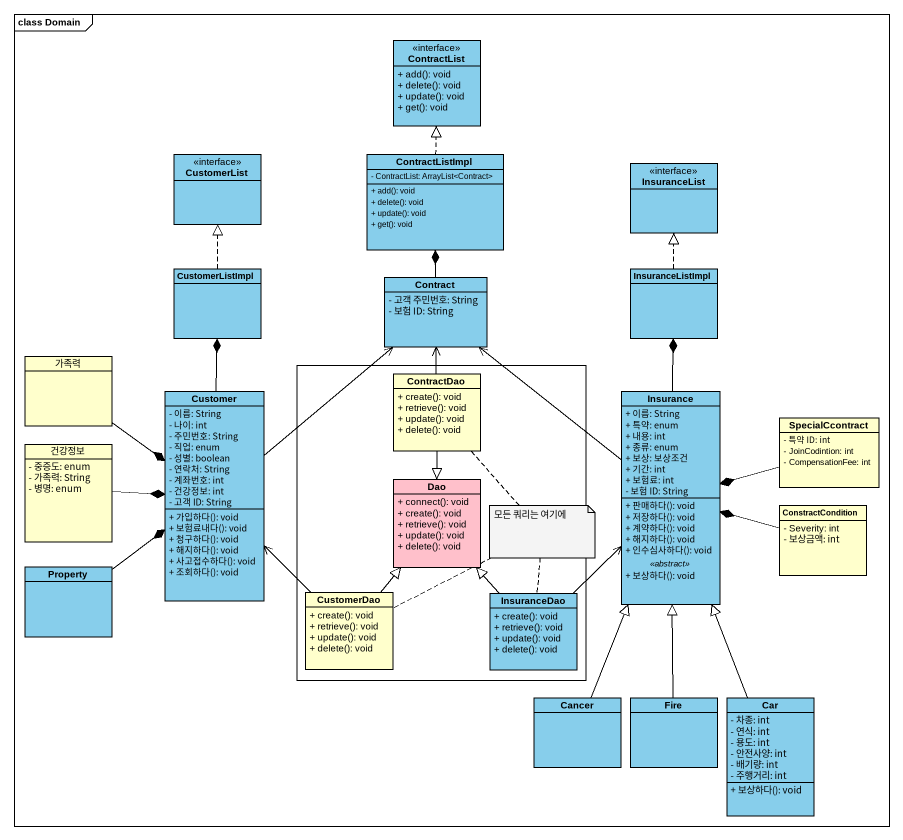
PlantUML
@startuml
mainframe class Domain
hide circle
hide empty members
skinparam classAttributeIconSize 0
class ContractList <<interface>> #87CEEB {
  + add(): void
  + delete(): void
  + update(): void
  + get(): void
}
class CustomerList <<interface>> #87CEEB
class ContractListImpl #87CEEB {
  - ContractList: ArrayList<Contract>
  + add(): void
  + delete(): void
  + update(): void
  + get(): void
}
class InsuranceList <<interface>> #87CEEB
class CustomerListImpl #87CEEB
class Contract #87CEEB {
  - 고객 주민번호: String
  - 보험 ID: String
}
class InsuranceListImpl #87CEEB
class 가족력
rectangle " " as rectangle1 {
  class ContractDao {
    + create(): void
    + retrieve(): void
    + update(): void
    + delete(): void
  }
  class Dao #FFC0CB {
    + connect(): void
    + create(): void
    + retrieve(): void
    + update(): void
    + delete(): void
  }
  class CustomerDao {
    + create(): void
    + retrieve(): void
    + update(): void
    + delete(): void
  }
  class InsuranceDao #87CEEB {
    + create(): void
    + retrieve(): void
    + update(): void
    + delete(): void
  }
}
class Customer #87CEEB {
  - 이름: String
  - 나이: int
  - 주민번호: String
  - 직업: enum
  - 성별: boolean
  - 연락처: String
  - 계좌번호: int
  - 건강정보: int
  - 고객 ID: String
  + 가입하다(): void
  + 보험료내다(): void
  + 청구하다(): void
  + 해지하다(): void
  + 사고접수하다(): void
  + 조회하다(): void
}
class Insurance #87CEEB {
  + 이름: String
  + 특약: enum
  + 내용: int
  + 종류: enum
  + 보상: 보상조건
  + 기간: int
  + 보험료: int
  - 보험 ID: String
  --
  + 판매하다(): void
  + 저장하다(): void
  + 계약하다(): void
  + 해지하다(): void
  + 인수심사하다(): void
  .. <<abstract>> ..
  + 보상하다(): void
}
class 건강정보 {
  - 중증도: enum
  - 가족력: String
  - 병명: enum
}
class SpecialCcontract {
  - 특약 ID: int
  - JoinCodintion: int
  - CompensationFee: int
}
class ConstractCondition {
  - Severity: int
  - 보상금액: int
}
class Property #87CEEB
class Cancer #87CEEB
class Fire #87CEEB
class Car #87CEEB {
  - 차종: int
  - 연식: int
  - 용도: int
  - 안전사양: int
  - 배기량: int
  - 주행거리: int
  + 보상하다(): void
}
ContractListImpl .up.|> ContractList
CustomerListImpl .up.|> CustomerList
Contract -up-* ContractListImpl
InsuranceListImpl .up.|> InsuranceList
가족력 --* Customer
ContractDao -up-> Contract
ContractDao --|> Dao
Customer -up-* CustomerListImpl
Customer -up-> Contract
Insurance -up-> Contract
Insurance -up-* InsuranceListImpl
건강정보 -right-* Customer
SpecialCcontract -left-* Insurance
ConstractCondition -left-* Insurance
Property -up-* Customer
CustomerDao -up-> Customer
CustomerDao -up-|> Dao
InsuranceDao -up-> Insurance
InsuranceDao -up-|> Dao
Cancer -up-|> Insurance
Fire -up-|> Insurance
Car -up-|> Insurance
note as N1
  모든 쿼리는 여기에
end note
N1 .. InsuranceDao
N1 .. CustomerDao
N1 .. ContractDao
@enduml
